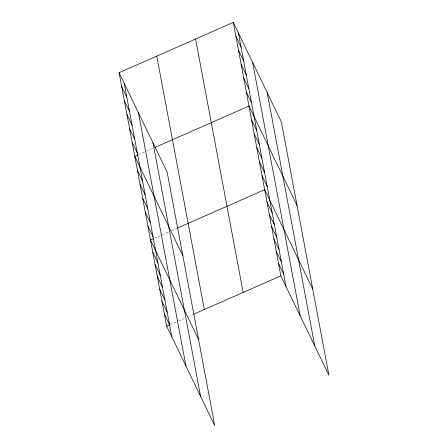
<?xml version="1.0" encoding="UTF-8"?>
<svg xmlns="http://www.w3.org/2000/svg" width="448" height="448" viewBox="0 0 448 448"><rect width="100%" height="100%" fill="white"/><g stroke="black" fill="none" stroke-linecap="round" stroke-linejoin="round"><path stroke-width="0.34" stroke-dasharray="2.24 1.68" d="M138.544 154.672L146.082 151.351M146.709 151.077L152.986 148.31M154.868 238.034L161.778 234.987M162.406 234.713L168.689 231.946M171.825 230.563L176.854 228.351M170.414 324.481L177.951 321.16M178.578 320.88L184.856 318.119M188.625 316.456L192.394 314.798"/><path stroke-width="0.67" d="M119.078 72.694L167.16 172.155L214.726 425.6L166.645 326.138L119.078 72.694L233.274 22.4L281.355 121.862L328.922 375.306L280.84 275.845L233.274 22.4M137.917 154.946L134.775 156.33L182.857 255.791M154.874 147.476L248.97 106.036L297.052 205.498M153.614 238.582L150.472 239.966L198.554 339.427M177.481 228.071L264.667 189.672L312.749 289.134M166.645 326.138L169.786 324.755M193.654 314.244L280.84 275.845M235.889 36.338L241.052 47.012M238.504 50.277L243.667 60.95M241.125 64.221L246.282 74.889M243.74 78.159L248.898 88.827M246.355 92.098L251.513 102.771M251.586 119.974L256.749 130.648M254.201 133.918L259.364 144.586M256.822 147.857L261.979 158.525M259.437 161.795L264.594 172.469M262.052 175.734L267.21 186.407M266.98 201.986L272.138 212.654M269.287 214.295L274.45 224.969M271.6 226.604L276.758 237.278M273.907 238.913L279.07 249.586M276.22 251.227L281.378 261.895M278.533 263.536L283.69 274.21M121.694 86.632L126.851 97.306M124.309 100.57L129.472 111.244M126.924 114.514L132.087 125.182M129.545 128.453L134.702 139.121M132.16 142.391L137.318 153.065M137.39 170.268L142.548 180.942M140.006 184.206L145.169 194.88M142.621 198.15L147.784 208.818M145.242 212.089L150.399 222.762M147.857 226.027L153.014 236.701M152.785 252.28L157.942 262.948M155.092 264.589L160.25 275.257M157.405 276.898L162.562 287.571M159.712 289.206L164.87 299.88M162.025 301.521L167.182 312.189M164.332 313.83L169.495 324.498M267.193 92.562L314.759 346.007M252.599 62.373L300.166 315.818M238.431 33.074L285.998 286.518M195.591 38.998L243.158 292.443M156.761 56.095L204.327 309.54M152.998 142.856L200.564 396.301M138.404 112.666L185.97 366.111M124.236 83.367L171.802 336.812"/></g></svg>
